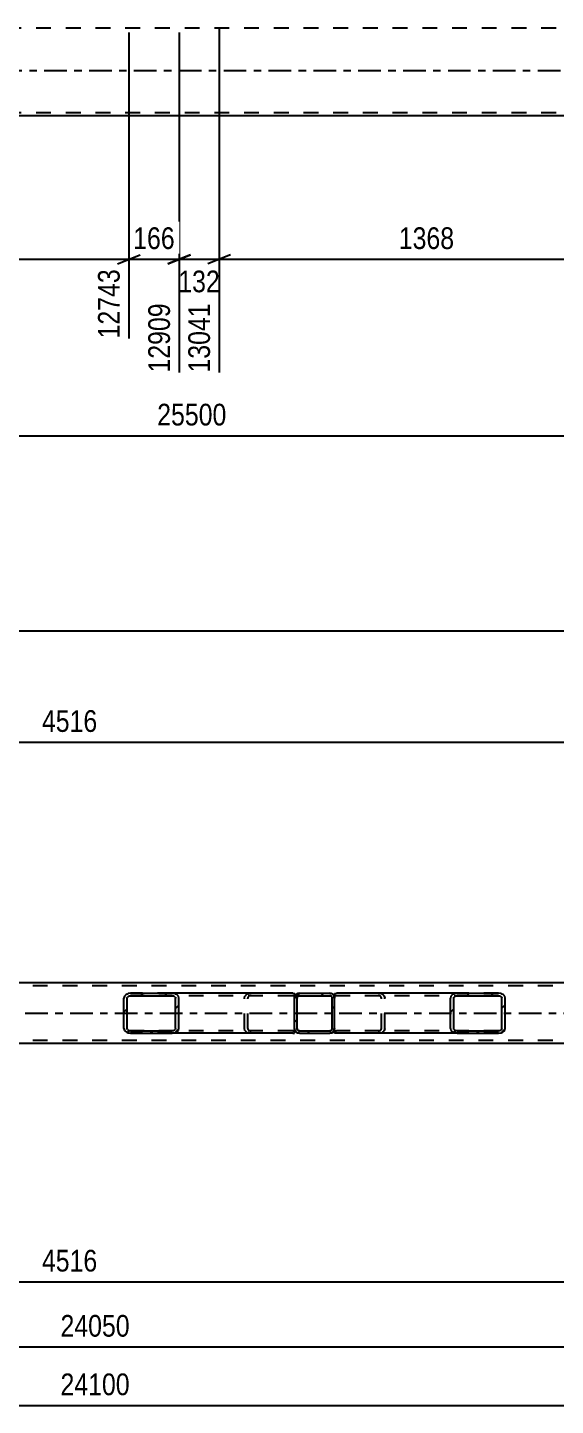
# Model space of a CAD drawing. Header units: millimetres. Extents: x -153 to 1036, y -682 to 159.
# Drawn here: x 398.3 to 467.9, y -303.7 to -121.9 of the extents above; entities that cross this region are included whole.
import ezdxf

# ---------------------------------------------------------------- set-up
doc = ezdxf.new("R2010")
doc.units = ezdxf.units.MM
doc.linetypes.add('DXK_LINE_DOT2', pattern=[3.9198, 1.9599, -1.9599])
doc.linetypes.add('DXK_LINE_DOT3', pattern=[5.9187, 2.979, -0.9799, 0.9799, -0.9799])
doc.styles.add('Arial Narrow', font='ARIALN.TTF', dxfattribs={"height": 0.2})

# ---------------------------------------------------------------- blocks, each defined once
blk = doc.blocks.new('Part-761548098-1859 - 1400')
at = {"color": 7, "linetype": 'DXK_LINE_DOT2'}
for p, q in [((863.9, -122), (-67.1, -122)), ((863.9, -133.2), (-67.1, -133.2))]:
    blk.add_line(p, q, dxfattribs=at)
at = {"color": 7, "linetype": 'DXK_LINE_DOT3'}
blk.add_line((-67.1, -127.6), (863.9, -127.6), dxfattribs=at)
at = {"color": 2, "linetype": 'Continuous'}
blk.add_line((474.4, -133.6), (307.4, -133.6), dxfattribs=at)
blk = doc.blocks.new('Part-761548098-5316 - 5101')
at = {"linetype": 'Continuous'}
h = blk.add_hatch(dxfattribs=at)
h.set_pattern_fill('', scale=0.7, style=0, pattern_type=0)
h.set_pattern_definition([(45, (417.6984, -254.5337), (-1.57154, 1.57154), [])])
h.paths.add_polyline_path([(417.36, -254.58), (417.7, -254.53), (417.98, -254.39), (418.17, -254.19), (418.24, -253.94), (418.24, -249.94), (418.17, -249.7), (417.98, -249.49), (417.7, -249.35), (417.36, -249.3), (411.87, -249.3), (411.54, -249.35), (411.25, -249.49), (411.06, -249.7), (410.99, -249.94), (410.99, -253.94), (411.06, -254.19), (411.25, -254.39), (411.54, -254.53), (411.87, -254.58)])
h.paths.add_polyline_path([(411.7, -254.24), (411.56, -254.17), (411.47, -254.06), (411.43, -253.94), (411.43, -249.94), (411.47, -249.82), (411.56, -249.72), (411.7, -249.65), (411.87, -249.62), (417.36, -249.62), (417.53, -249.65), (417.67, -249.72), (417.77, -249.82), (417.8, -249.94), (417.8, -253.94), (417.77, -254.06), (417.67, -254.17), (417.53, -254.24), (417.36, -254.26), (411.87, -254.26)])
at = {"color": 2, "linetype": 'Continuous'}
for p, q in [((411.06, -249.7), (410.99, -249.94)), ((410.99, -253.94), (410.99, -249.94)), ((411.43, -249.94), (411.47, -249.82)), ((411.43, -253.94), (411.43, -249.94)), ((411.87, -249.3), (411.54, -249.35)), ((411.7, -249.65), (411.87, -249.62)), ((411.87, -249.3), (417.36, -249.3)), ((411.87, -249.62), (417.36, -249.62)), ((433.25, -249.3), (417.36, -249.3)), ((417.7, -249.35), (417.36, -249.3)), ((417.36, -249.62), (417.53, -249.65)), ((417.77, -249.82), (417.8, -249.94)), ((417.8, -253.94), (417.8, -249.94)), ((418.24, -249.94), (418.17, -249.7)), ((418.24, -253.94), (418.24, -249.94)), ((433.25, -249.3), (433.51, -249.34)), ((433.51, -249.34), (433.51, -249.35)), ((433.51, -249.35), (433.51, -249.49)), ((433.51, -249.49), (433.51, -249.94)), ((410.99, -253.94), (411.06, -254.19)), ((411.47, -254.06), (411.43, -253.94)), ((411.87, -254.26), (411.7, -254.24)), ((411.87, -254.26), (417.36, -254.26)), ((417.53, -254.24), (417.36, -254.26)), ((417.8, -253.94), (417.77, -254.06)), ((418.17, -254.19), (418.24, -253.94)), ((433.51, -254.55), (433.51, -253.94)), ((411.54, -254.53), (411.87, -254.58)), ((411.87, -254.58), (417.36, -254.58)), ((417.36, -254.58), (417.7, -254.53)), ((433.25, -254.58), (417.36, -254.58)), ((433.25, -254.58), (433.51, -254.55))]:
    blk.add_line(p, q, dxfattribs=at)
at = {"color": 7, "linetype": 'DXK_LINE_DOT2'}
for p, q in [((417.36, -249.3), (411.87, -249.3)), ((433.25, -249.62), (411.87, -249.62)), ((426.88, -249.94), (426.95, -249.7)), ((426.88, -253.94), (426.88, -249.94)), ((427.35, -249.82), (427.32, -249.94)), ((427.32, -253.94), (427.32, -249.94)), ((427.42, -249.35), (427.76, -249.3)), ((427.76, -249.62), (427.59, -249.65)), ((433.42, -249.65), (433.25, -249.62)), ((433.51, -249.69), (433.42, -249.65)), ((433.51, -249.34), (433.51, -249.34)), ((433.51, -249.49), (433.51, -249.69)), ((433.51, -253.94), (433.51, -249.7)), ((433.25, -254.26), (411.87, -254.26)), ((426.95, -254.19), (426.88, -253.94)), ((427.32, -253.94), (427.35, -254.06)), ((427.59, -254.24), (427.76, -254.26)), ((433.25, -254.26), (433.42, -254.24)), ((433.42, -254.24), (433.51, -254.19)), ((417.36, -254.58), (411.87, -254.58)), ((427.76, -254.58), (427.42, -254.53))]:
    blk.add_line(p, q, dxfattribs=at)
at = {"color": 2, "linetype": 'Continuous'}
for centre, radius, start, end in [((411.74, -250.13), 0.802, 104.5547, 147.5895), ((411.8, -250.03), 0.401, 104.5547, 147.5895), ((417.43, -250.03), 0.401, 32.4105, 75.4453), ((417.5, -250.13), 0.802, 32.4105, 75.4453), ((411.74, -253.76), 0.802, 212.4105, 255.4453), ((411.8, -253.85), 0.401, 212.4105, 255.4453), ((417.43, -253.85), 0.401, 284.5547, 327.5895), ((417.5, -253.76), 0.802, 284.5547, 327.5895)]:
    blk.add_arc(centre, radius, start, end, dxfattribs=at)
at = {"color": 7, "linetype": 'DXK_LINE_DOT2'}
for centre, radius, start, end in [((427.62, -250.13), 0.802, 104.5547, 147.5895), ((427.69, -250.03), 0.401, 104.5547, 147.5895), ((427.62, -253.76), 0.802, 212.4105, 255.4453), ((427.69, -253.85), 0.401, 212.4105, 255.4453)]:
    blk.add_arc(centre, radius, start, end, dxfattribs=at)
blk = doc.blocks.new('Part-761548098-5120 - 5101')
at = {"color": 2, "linetype": 'Continuous'}
for p, q in [((874.34, -247.94), (-51.85, -247.94)), ((874.34, -255.94), (-51.85, -255.94))]:
    blk.add_line(p, q, dxfattribs=at)
at = {"color": 7, "linetype": 'DXK_LINE_DOT2'}
for p, q in [((879.14, -248.34), (-51.85, -248.34)), ((879.14, -255.54), (-51.85, -255.54))]:
    blk.add_line(p, q, dxfattribs=at)
at = {"color": 7, "linetype": 'DXK_LINE_DOT3'}
blk.add_line((-51.85, -251.94), (879.14, -251.94), dxfattribs=at)
blk = doc.blocks.new('Part-761548098-5376 - 5101')
at = {"linetype": 'Continuous'}
h = blk.add_hatch(dxfattribs=at)
h.set_pattern_fill('', scale=0.7, style=0, pattern_type=0)
h.set_pattern_definition([(45, (460.7548, -254.5337), (-1.57154, 1.57154), [])])
h.paths.add_polyline_path([(460.42, -254.58), (460.75, -254.53), (461.04, -254.39), (461.23, -254.19), (461.3, -253.94), (461.3, -249.94), (461.23, -249.7), (461.04, -249.49), (460.75, -249.35), (460.42, -249.3), (454.93, -249.3), (454.59, -249.35), (454.31, -249.49), (454.12, -249.7), (454.05, -249.94), (454.05, -253.94), (454.12, -254.19), (454.31, -254.39), (454.59, -254.53), (454.93, -254.58)])
h.paths.add_polyline_path([(454.76, -254.24), (454.62, -254.17), (454.52, -254.06), (454.49, -253.94), (454.49, -249.94), (454.52, -249.82), (454.62, -249.72), (454.76, -249.65), (454.93, -249.62), (460.42, -249.62), (460.59, -249.65), (460.73, -249.72), (460.82, -249.82), (460.86, -249.94), (460.86, -253.94), (460.82, -254.06), (460.73, -254.17), (460.59, -254.24), (460.42, -254.26), (454.93, -254.26)])
at = {"color": 2, "linetype": 'Continuous'}
for p, q in [((438.79, -249.34), (439.04, -249.3)), ((438.79, -249.34), (438.79, -249.94)), ((454.93, -249.3), (439.04, -249.3)), ((454.12, -249.7), (454.05, -249.94)), ((454.05, -253.94), (454.05, -249.94)), ((454.49, -249.94), (454.52, -249.82)), ((454.49, -253.94), (454.49, -249.94)), ((454.93, -249.3), (454.59, -249.35)), ((454.76, -249.65), (454.93, -249.62)), ((454.93, -249.3), (460.42, -249.3)), ((454.93, -249.62), (460.42, -249.62)), ((460.75, -249.35), (460.42, -249.3)), ((460.42, -249.62), (460.59, -249.65)), ((460.82, -249.82), (460.86, -249.94)), ((460.86, -253.94), (460.86, -249.94)), ((461.3, -249.94), (461.23, -249.7)), ((461.3, -253.94), (461.3, -249.94)), ((438.79, -254.53), (438.79, -253.94)), ((454.05, -253.94), (454.12, -254.19)), ((454.52, -254.06), (454.49, -253.94)), ((454.93, -254.26), (454.76, -254.24)), ((454.93, -254.26), (460.42, -254.26)), ((460.59, -254.24), (460.42, -254.26)), ((460.86, -253.94), (460.82, -254.06)), ((461.23, -254.19), (461.3, -253.94)), ((438.79, -254.55), (438.79, -254.53)), ((439.04, -254.58), (438.79, -254.55)), ((454.93, -254.58), (439.04, -254.58)), ((454.59, -254.53), (454.93, -254.58)), ((454.93, -254.58), (460.42, -254.58)), ((460.42, -254.58), (460.75, -254.53))]:
    blk.add_line(p, q, dxfattribs=at)
at = {"color": 7, "linetype": 'DXK_LINE_DOT2'}
for p, q in [((438.79, -249.34), (438.79, -249.69)), ((438.87, -249.65), (438.79, -249.69)), ((438.79, -254.39), (438.79, -249.94)), ((439.04, -249.62), (438.87, -249.65)), ((460.42, -249.62), (439.04, -249.62)), ((444.53, -249.3), (444.87, -249.35)), ((444.7, -249.65), (444.53, -249.62)), ((444.97, -249.94), (444.94, -249.82)), ((444.97, -253.94), (444.97, -249.94)), ((445.34, -249.7), (445.41, -249.94)), ((445.41, -253.94), (445.41, -249.94)), ((460.42, -249.3), (454.93, -249.3)), ((438.79, -254.19), (438.87, -254.24)), ((438.87, -254.24), (439.04, -254.26)), ((460.42, -254.26), (439.04, -254.26)), ((444.53, -254.26), (444.7, -254.24)), ((444.94, -254.06), (444.97, -253.94)), ((445.41, -253.94), (445.34, -254.19)), ((444.87, -254.53), (444.53, -254.58)), ((460.42, -254.58), (454.93, -254.58))]:
    blk.add_line(p, q, dxfattribs=at)
for centre, radius, start, end in [((444.6, -250.03), 0.401, 32.4103, 75.4452), ((444.67, -250.13), 0.802, 32.4103, 75.4452), ((444.6, -253.85), 0.401, 284.5548, 327.5897), ((444.67, -253.76), 0.802, 284.5548, 327.5897)]:
    blk.add_arc(centre, radius, start, end, dxfattribs=at)
at = {"color": 2, "linetype": 'Continuous'}
for centre, radius, start, end in [((454.79, -250.13), 0.802, 104.5548, 147.5897), ((454.86, -250.03), 0.401, 104.5548, 147.5897), ((460.49, -250.03), 0.401, 32.4103, 75.4452), ((460.55, -250.13), 0.802, 32.4103, 75.4452), ((454.79, -253.76), 0.802, 212.4103, 255.4452), ((454.86, -253.85), 0.401, 212.4103, 255.4452), ((460.49, -253.85), 0.401, 284.5548, 327.5897), ((460.55, -253.76), 0.802, 284.5548, 327.5897)]:
    blk.add_arc(centre, radius, start, end, dxfattribs=at)
blk = doc.blocks.new('Part-761548098-5379 - 5101')
at = {"linetype": 'Continuous'}
h = blk.add_hatch(dxfattribs=at)
h.set_pattern_fill('', scale=0.7, style=0, pattern_type=0)
h.set_pattern_definition([(45, (438.39, -254.5337), (-1.57154, 1.57154), [])])
h.paths.add_polyline_path([(438.15, -254.58), (438.39, -254.53), (438.6, -254.39), (438.74, -254.19), (438.79, -253.94), (438.79, -249.94), (438.74, -249.7), (438.6, -249.49), (438.39, -249.35), (438.15, -249.3), (434.15, -249.3), (433.9, -249.35), (433.69, -249.49), (433.55, -249.7), (433.51, -249.94), (433.51, -253.94), (433.55, -254.19), (433.69, -254.39), (433.9, -254.53), (434.15, -254.58)])
h.paths.add_polyline_path([(434.02, -254.24), (433.92, -254.17), (433.85, -254.06), (433.83, -253.94), (433.83, -249.94), (433.85, -249.82), (433.92, -249.72), (434.02, -249.65), (434.15, -249.62), (438.15, -249.62), (438.27, -249.65), (438.37, -249.72), (438.44, -249.82), (438.47, -249.94), (438.47, -253.94), (438.44, -254.06), (438.37, -254.17), (438.27, -254.24), (438.15, -254.26), (434.15, -254.26)])
at = {"color": 7, "linetype": 'DXK_LINE_DOT2'}
for p, q in [((433.51, -249.94), (433.55, -249.7)), ((433.51, -253.94), (433.51, -249.94)), ((433.85, -249.82), (433.83, -249.94)), ((433.83, -253.94), (433.83, -249.94)), ((433.9, -249.35), (434.15, -249.3)), ((434.15, -249.62), (434.02, -249.65)), ((434.15, -249.3), (438.15, -249.3)), ((434.15, -249.62), (438.15, -249.62)), ((438.15, -249.3), (438.39, -249.35)), ((438.27, -249.65), (438.15, -249.62)), ((438.47, -249.94), (438.44, -249.82)), ((438.47, -253.94), (438.47, -249.94)), ((438.74, -249.7), (438.79, -249.94)), ((438.79, -253.94), (438.79, -249.94)), ((433.55, -254.19), (433.51, -253.94)), ((433.83, -253.94), (433.85, -254.06)), ((434.02, -254.24), (434.15, -254.26)), ((434.15, -254.26), (438.15, -254.26)), ((438.15, -254.26), (438.27, -254.24)), ((438.44, -254.06), (438.47, -253.94)), ((438.79, -253.94), (438.74, -254.19)), ((434.15, -254.58), (433.9, -254.53)), ((434.15, -254.58), (438.15, -254.58)), ((438.39, -254.53), (438.15, -254.58))]:
    blk.add_line(p, q, dxfattribs=at)
at = {"color": 2, "linetype": 'Continuous'}
for p, q in [((433.55, -249.7), (433.51, -249.94)), ((433.51, -253.94), (433.51, -249.94)), ((433.83, -249.94), (433.85, -249.82)), ((433.83, -253.94), (433.83, -249.94)), ((434.15, -249.3), (433.9, -249.35)), ((434.02, -249.65), (434.15, -249.62)), ((434.15, -249.3), (438.15, -249.3)), ((434.15, -249.62), (438.15, -249.62)), ((438.39, -249.35), (438.15, -249.3)), ((438.15, -249.62), (438.27, -249.65)), ((438.44, -249.82), (438.47, -249.94)), ((438.47, -253.94), (438.47, -249.94)), ((438.79, -249.94), (438.74, -249.7)), ((438.79, -253.94), (438.79, -249.94)), ((433.51, -253.94), (433.55, -254.19)), ((433.85, -254.06), (433.83, -253.94)), ((434.15, -254.26), (434.02, -254.24)), ((434.15, -254.26), (438.15, -254.26)), ((438.27, -254.24), (438.15, -254.26)), ((438.47, -253.94), (438.44, -254.06)), ((438.74, -254.19), (438.79, -253.94)), ((433.9, -254.53), (434.15, -254.58)), ((434.15, -254.58), (438.15, -254.58)), ((438.15, -254.58), (438.39, -254.53))]:
    blk.add_line(p, q, dxfattribs=at)
at = {"color": 7, "linetype": 'DXK_LINE_DOT2'}
for centre, radius, start, end in [((434.15, -249.94), 0.64, 112.5, 157.5), ((434.15, -249.94), 0.32, 112.5, 157.5), ((438.15, -249.94), 0.32, 22.5, 67.5), ((438.15, -249.94), 0.64, 22.5, 67.5), ((434.15, -253.94), 0.64, 202.5, 247.5), ((434.15, -253.94), 0.32, 202.5, 247.5), ((438.15, -253.94), 0.32, 292.5, 337.5), ((438.15, -253.94), 0.64, 292.5, 337.5)]:
    blk.add_arc(centre, radius, start, end, dxfattribs=at)
at = {"color": 2, "linetype": 'Continuous'}
for centre, radius, start, end in [((434.15, -249.94), 0.64, 112.5, 157.5), ((434.15, -249.94), 0.32, 112.5, 157.5), ((438.15, -249.94), 0.32, 22.5, 67.5), ((438.15, -249.94), 0.64, 22.5, 67.5), ((434.15, -253.94), 0.64, 202.5, 247.5), ((434.15, -253.94), 0.32, 202.5, 247.5), ((438.15, -253.94), 0.32, 292.5, 337.5), ((438.15, -253.94), 0.64, 292.5, 337.5)]:
    blk.add_arc(centre, radius, start, end, dxfattribs=at)
blk = doc.blocks.new('StraightDimension-761548098-19167 - 1400')
at = {"color": 7, "linetype": 'Continuous'}
blk.add_line((-81, -175.77), (920.9, -175.77), dxfattribs=at)
at = {"color": 0}
blk.add_wipeout([(425.12, -175.02), (425.12, -170.82), (414.78, -170.82), (414.78, -175.02)], dxfattribs=at)
at = {"color": 3, "style": 'Arial Narrow'}
blk.add_text('25500', height=2.863, dxfattribs=at).set_placement((415.38, -174.42))
blk = doc.blocks.new('StraightDimension-761548098-18905 - 1400')
at = {"color": 7, "linetype": 'Continuous'}
for p, q in [((418.26, -122.6), (418.26, -167.44)), ((423.54, -121.94), (423.54, -167.44)), ((416.76, -153.1), (419.76, -151.9)), ((418.26, -152.5), (423.54, -152.5)), ((425.04, -151.9), (422.04, -153.1))]:
    blk.add_line(p, q, dxfattribs=at)
at = {"color": 0}
blk.add_wipeout([(424.24, -157.45), (424.24, -153.25), (417.56, -153.25), (417.56, -157.45)], dxfattribs=at)
at = {"color": 0, "linetype": 'Continuous'}
blk.add_wipeout([(422.94, -157.7), (418.74, -157.7), (418.74, -168.04), (422.94, -168.04)], dxfattribs=at)
at = {"color": 3, "style": 'Arial Narrow'}
blk.add_text('132', height=2.863, dxfattribs=at).set_placement((418.16, -156.85))
at = {"color": 3, "linetype": 'Continuous', "style": 'Arial Narrow'}
blk.add_text('13041', height=2.863, rotation=90.0002, dxfattribs=at).set_placement((422.34, -167.44))
blk = doc.blocks.new('StraightDimension-761548098-18904 - 1400')
at = {"color": 7, "linetype": 'Continuous'}
for p, q in [((423.54, -121.94), (423.54, -167.44)), ((478.26, -122.6), (478.26, -162.94)), ((425.04, -151.9), (422.04, -153.1)), ((423.54, -152.5), (478.26, -152.5)), ((476.76, -153.1), (479.76, -151.9))]:
    blk.add_line(p, q, dxfattribs=at)
at = {"color": 0}
blk.add_wipeout([(455.16, -151.75), (455.16, -147.55), (446.65, -147.55), (446.65, -151.75)], dxfattribs=at)
at = {"color": 0, "linetype": 'Continuous'}
blk.add_wipeout([(477.66, -153.2), (473.46, -153.2), (473.46, -163.54), (477.66, -163.54)], dxfattribs=at)
at = {"color": 3, "style": 'Arial Narrow'}
blk.add_text('1368', height=2.863, dxfattribs=at).set_placement((447.25, -151.15))
at = {"color": 3, "linetype": 'Continuous', "style": 'Arial Narrow'}
blk.add_text('14409', height=2.863, rotation=90.0002, dxfattribs=at).set_placement((477.06, -162.94))
blk = doc.blocks.new('StraightDimension-761548098-18906 - 1400')
at = {"color": 7, "linetype": 'Continuous'}
for p, q in [((411.63, -122.6), (411.63, -162.94)), ((418.26, -122.6), (418.26, -167.44)), ((410.13, -153.1), (413.13, -151.9)), ((411.63, -152.5), (418.26, -152.5)), ((419.76, -151.9), (416.76, -153.1))]:
    blk.add_line(p, q, dxfattribs=at)
at = {"color": 0}
blk.add_wipeout([(418.29, -151.75), (418.29, -147.55), (411.61, -147.55), (411.61, -151.75)], dxfattribs=at)
at = {"color": 0, "linetype": 'Continuous'}
blk.add_wipeout([(417.66, -157.7), (413.46, -157.7), (413.46, -168.04), (417.66, -168.04)], dxfattribs=at)
at = {"color": 3, "style": 'Arial Narrow'}
blk.add_text('166', height=2.863, dxfattribs=at).set_placement((412.21, -151.15))
at = {"color": 3, "linetype": 'Continuous', "style": 'Arial Narrow'}
blk.add_text('12909', height=2.863, rotation=90.0002, dxfattribs=at).set_placement((417.06, -167.44))
blk = doc.blocks.new('StraightDimension-761548098-18907 - 1400')
at = {"color": 7, "linetype": 'Continuous'}
for p, q in [((303.54, -121.94), (303.54, -167.44)), ((411.63, -122.6), (411.63, -162.94)), ((305.04, -151.9), (302.04, -153.1)), ((303.54, -152.5), (411.63, -152.5)), ((410.13, -153.1), (413.13, -151.9))]:
    blk.add_line(p, q, dxfattribs=at)
at = {"color": 0}
blk.add_wipeout([(361.84, -151.75), (361.84, -147.55), (353.33, -147.55), (353.33, -151.75)], dxfattribs=at)
at = {"color": 0, "linetype": 'Continuous'}
blk.add_wipeout([(411.03, -153.2), (406.83, -153.2), (406.83, -163.54), (411.03, -163.54)], dxfattribs=at)
at = {"color": 3, "style": 'Arial Narrow'}
blk.add_text('2702', height=2.863, dxfattribs=at).set_placement((353.93, -151.15))
at = {"color": 3, "linetype": 'Continuous', "style": 'Arial Narrow'}
blk.add_text('12743', height=2.863, rotation=90.0002, dxfattribs=at).set_placement((410.43, -162.94))
blk = doc.blocks.new('StraightDimension-761548098-20063 - 5101')
at = {"color": 7, "linetype": 'Continuous'}
blk.add_line((-65.76, -303.66), (880.14, -303.66), dxfattribs=at)
at = {"color": 0}
blk.add_wipeout([(412.36, -302.91), (412.36, -298.71), (402.02, -298.71), (402.02, -302.91)], dxfattribs=at)
at = {"color": 3, "style": 'Arial Narrow'}
blk.add_text('24100', height=2.863, dxfattribs=at).set_placement((402.62, -302.31))
blk = doc.blocks.new('StraightDimension-761548098-5481 - 5101')
at = {"color": 7, "linetype": 'Continuous'}
blk.add_line((68.86, -201.48), (879.14, -201.48), dxfattribs=at)
blk = doc.blocks.new('StraightDimension-761548098-5529 - 5101')
at = {"color": 7, "linetype": 'Continuous'}
for p, q in [((494.15, -241.99), (494.15, -205.74)), ((313.5, -243.03), (313.5, -207.57)), ((315, -215.58), (312, -216.78)), ((313.5, -216.18), (494.15, -216.18)), ((492.65, -216.78), (495.65, -215.58))]:
    blk.add_line(p, q, dxfattribs=at)
at = {"color": 0, "linetype": 'Continuous'}
blk.add_wipeout([(493.55, -205.14), (489.35, -205.14), (489.35, -215.48), (493.55, -215.48)], dxfattribs=at)
at = {"color": 0}
blk.add_wipeout([(408.08, -215.43), (408.08, -211.23), (399.57, -211.23), (399.57, -215.43)], dxfattribs=at)
at = {"color": 3, "linetype": 'Continuous', "style": 'Arial Narrow'}
blk.add_text('14425', height=2.863, rotation=90.0002, dxfattribs=at).set_placement((492.95, -214.88))
at = {"color": 3, "style": 'Arial Narrow'}
blk.add_text('4516', height=2.863, dxfattribs=at).set_placement((400.17, -214.83))
blk = doc.blocks.new('StraightDimension-761548098-5577 - 5101')
at = {"color": 7, "linetype": 'Continuous'}
for p, q in [((313.5, -256.94), (313.5, -289.75)), ((494.15, -259.24), (494.15, -289.75)), ((315, -286.75), (312, -287.95)), ((492.65, -287.95), (495.65, -286.75)), ((313.5, -287.35), (494.15, -287.35))]:
    blk.add_line(p, q, dxfattribs=at)
at = {"color": 0}
blk.add_wipeout([(408.08, -286.6), (408.08, -282.4), (399.57, -282.4), (399.57, -286.6)], dxfattribs=at)
at = {"color": 3, "style": 'Arial Narrow'}
blk.add_text('4516', height=2.863, dxfattribs=at).set_placement((400.17, -286))
blk = doc.blocks.new('StraightDimension-761548098-19970 - 5101')
at = {"color": 7, "linetype": 'Continuous'}
blk.add_line((-64.75, -295.94), (879.14, -295.94), dxfattribs=at)
at = {"color": 0}
blk.add_wipeout([(412.36, -295.19), (412.36, -290.99), (402.02, -290.99), (402.02, -295.19)], dxfattribs=at)
at = {"color": 3, "style": 'Arial Narrow'}
blk.add_text('24050', height=2.863, dxfattribs=at).set_placement((402.62, -294.59))

msp = doc.modelspace()

# ---------------------------------------------------------------- block references
for name in ['Part-761548098-1859 - 1400', 'StraightDimension-761548098-5481 - 5101', 'Part-761548098-5120 - 5101', 'Part-761548098-5316 - 5101', 'Part-761548098-5379 - 5101', 'Part-761548098-5376 - 5101', 'StraightDimension-761548098-20063 - 5101']:
    msp.add_blockref(name, (0, 0))

# ---------------------------------------------------------------- next in the draw order: block references
for name in ['StraightDimension-761548098-19167 - 1400', 'StraightDimension-761548098-5529 - 5101', 'StraightDimension-761548098-5577 - 5101']:
    msp.add_blockref(name, (0, 0))

# ---------------------------------------------------------------- next in the draw order: block references
for name in ['StraightDimension-761548098-18905 - 1400', 'StraightDimension-761548098-19970 - 5101']:
    msp.add_blockref(name, (0, 0))

# ---------------------------------------------------------------- next in the draw order: block references
for name in ['StraightDimension-761548098-18906 - 1400', 'StraightDimension-761548098-18904 - 1400']:
    msp.add_blockref(name, (0, 0))

# ---------------------------------------------------------------- next in the draw order: block references
msp.add_blockref('StraightDimension-761548098-18907 - 1400', (0, 0))

doc.saveas('drawing.dxf')
